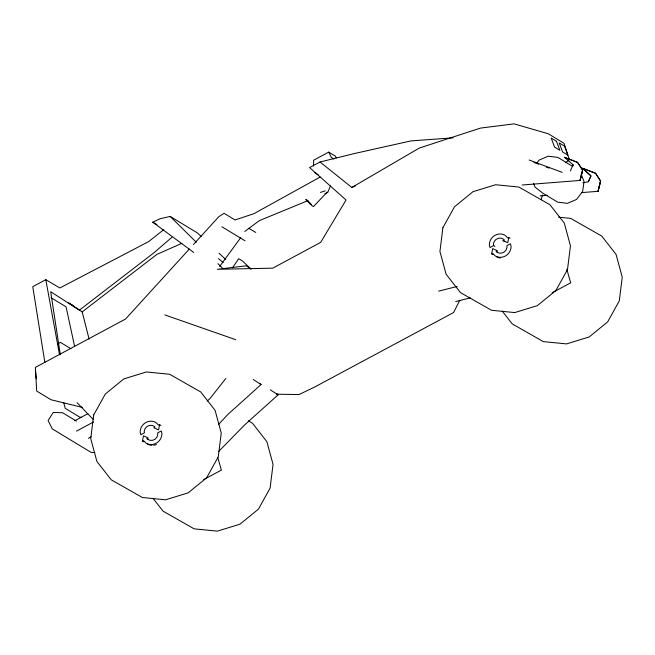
<?xml version="1.0" encoding="UTF-8"?>
<svg xmlns="http://www.w3.org/2000/svg" width="655" height="655" viewBox="0 0 655 655"><rect width="100%" height="100%" fill="white"/><g stroke="black" fill="none" stroke-linecap="round" stroke-linejoin="round"><path stroke-width="0.98" d="M313.548 166.01L313.63 160.205L328.72 152.116L335.401 156.152L336.293 157.945M142.446 441.044L143.478 435.812L148.194 437.966L147.031 438.588L147.621 439.308A6.615 6.403 -58.8 0 0 157.847 434.404L157.618 432.914L161.22 430.982L161.916 433.479A10.742 10.39 -58.8 0 1 146.27 443.329L143.388 440.537L142.446 441.044L143.756 441.838M159.599 424.686L158.559 429.917L153.843 427.772L155.006 427.142L154.416 426.421A6.615 6.403 -58.8 0 0 144.19 431.326L144.428 432.824L140.817 434.756L140.129 432.251A10.742 10.39 -58.8 0 1 155.767 422.409L158.649 425.193L159.599 424.686L160.909 425.48M491.643 253.821L492.683 248.589L497.399 250.734L496.228 251.364L496.817 252.085A6.615 6.403 -58.8 0 0 507.044 247.181L506.814 245.682L510.417 243.758L511.113 246.255A10.742 10.39 -58.8 0 1 495.467 256.097L492.585 253.313L491.643 253.821L492.953 254.615M510.106 238.256L508.796 237.462L507.756 242.694L503.04 240.549L504.211 239.918L503.621 239.198A6.615 6.403 -58.8 0 0 493.395 244.102L493.624 245.592L494.934 246.386M522.117 185.005L580.035 180.436L582.614 170.169L580.068 180.452L582.623 170.177L577.579 162.366L564.479 157.364L573.665 165.24M588.296 181.787L590.966 175.9L582.459 168.237L595.542 173.256L600.529 181.009L598.048 191.326L600.602 181.05L595.559 173.239L582.459 168.237L590.966 175.9L588.313 181.795L582.893 182.753M600.594 181.042L598.04 191.326L581.755 192.595M541.005 199.775L542.618 195.075M330.464 185.881L327.754 192.464L324.945 193.626M570.333 170.914L572.994 165.027M459.81 300.277L453.563 312.558L314.384 387.179L299.024 394.564L276.557 394.204M232.468 267.854L238.739 258.684L242.432 260.919L250.922 269.041M219.662 266.503L240.753 237.585M536.568 163.332L539.008 160.147L548.12 156.226L557.814 157.405L572.814 166.476M225.86 378.426L210.173 398.314L207.234 401.048M189.352 249.023L125.539 319.042L35.37 367.389L36.68 391.068L51.041 399.755L82.628 407.467M193.471 244.503L218.86 216.649L224.067 213.293L235.022 219.982L253.976 213.661L320.18 177.03M218.647 424.383L227.653 414.664L261.058 384.55L259.478 383.29M327.23 192.087L313.458 206.562L311.452 205.351M218.762 451.352L244.626 424.931L278.097 394.859L276.516 393.598M171.905 237.29L154.113 252.65L79.37 310.175L50.697 291.721L60.317 354.773M163.775 229.635L148.62 241.63L59.842 287.971L45.801 279.652L32.75 286.661L44.884 362.575M244.757 231.452L259.315 220.645L308.063 200.569M565.38 162.751L568.606 160.491M251.184 268.959L246.026 265.84L217.37 269.287L272.758 268.173L320.655 242.375L346.061 199.988L309.586 167.582L320.017 162.006L351.841 187.453L419.347 148.038L480.582 128.077L514.175 123.869L548.292 133.784L564.029 143.306L569.416 159.926M57.779 343.834L60.465 342.393L70.92 348.714M74.645 420.805L87.893 413.698M76.488 431.113L93.599 421.943M88.376 438.31L91.078 436.86M493.624 245.592L490.022 247.524L489.326 245.027A10.742 10.39 -58.8 0 1 504.964 235.186L507.854 237.97L508.796 237.462M203.746 479.558L221.374 470.11L217.771 457.403M552.165 292.752L570.677 282.829L566.796 269.148M193.798 252.519L152.721 222.184L160.393 218.664L170.194 216.445L197.45 232.926L201.167 236.422M181.885 243.324L156.938 254.361L82.194 311.886L68.685 302.938L73.663 305.811M351.841 187.453L355.591 185.815M320.442 192.406L325.224 190.875M455.7 301.562L470.347 297.845M438.613 291.148L457.206 286.456M320.017 162.006L354.044 153.622L410.922 140.915L453.096 137.828M540.088 195.886L547.203 195.321M582.573 170.177L577.563 162.374L564.479 157.364M94.885 452.531L91.151 452.408L52.269 428.886L48.102 420.526L53.26 412.453L62.585 412.756L76.406 421.116M558.535 217.173L570.661 218.377L601.749 236.07L616.085 254.435L622.25 277.196L619.294 300.866L607.676 321.859L589.156 336.973L566.559 343.908L543.322 341.607L512.235 323.914L502.262 311.133M81.58 417.472L79.607 417.038L65.246 408.352L63.666 402.555M164.855 314.924L235.743 339.691M529.175 160.017L562.219 172.371M533.931 162.456L538.664 164.233M546.204 167.05L549.054 168.114M152.721 222.184L156.954 224.616M248.785 228.284L255.753 232.46M503.04 240.549L504.35 241.335M496.228 251.364L497.538 252.159M333.903 159.001L331.397 157.487L328.72 152.116M307.4 200.373L305.959 199.505L310.585 204.401M306.041 199.701L311.19 204.532M221.889 226.769L245.011 240.753M261.058 384.55L253.248 379.523M278.097 394.859L270.286 389.831M51.065 297.738L66.057 306.81L74.613 346.413M248.417 420.788L252.543 423.294L266.888 441.667L273.053 464.42L270.097 488.098L258.479 509.091L239.959 524.197L217.362 531.131L194.117 528.831L163.038 511.137L153.057 498.357M147.031 438.588L148.341 439.382M314.793 172.707L318.248 174.852M218.483 258.602L223.142 262.557M219.016 253.19L225.713 259.478M170.194 216.445L196.246 242.203M217.959 263.67L223.027 268.673M77.061 402.669L93.043 419.266M308.063 201.077L311.362 204.573M581.198 174.271L584.072 181.591L582.623 191.465L576.531 199.431L567.41 203.353L557.724 202.174L542.717 193.102L535.053 187.133L533.612 183.482M82.129 311.616L89.121 339.175M45.801 279.652L59.523 354.756M35.419 370.026L36.32 378.836M156.439 444.54A10.742 10.39 -58.8 0 1 153.728 445.261M151.952 445.334A10.742 10.39 -58.8 0 1 147.58 444.115M500.232 258.021A10.742 10.39 -58.8 0 1 496.785 256.891M93.69 415L90.734 438.678L96.899 461.431L111.235 479.804L142.323 497.497L165.559 499.798L188.157 492.863L206.677 477.757L218.295 456.764L221.251 433.086L215.086 410.325L200.749 391.96L169.661 374.267L146.425 371.966L123.828 378.901L105.308 394.007L93.69 415M442.886 227.776L439.931 251.454L446.096 274.208L460.44 292.58L491.52 310.273L514.756 312.574L537.354 305.639L555.874 290.525L567.5 269.532L570.448 245.862L564.291 223.101L549.946 204.737L518.858 187.043L495.622 184.743L473.025 191.669L454.505 206.784L442.886 227.776M556.488 141.275L551.183 138.066L554.572 147.105L559.878 150.314L556.488 141.275M564.512 146.13L559.206 142.913L562.588 151.952L567.901 155.161L564.512 146.13"/></g></svg>
